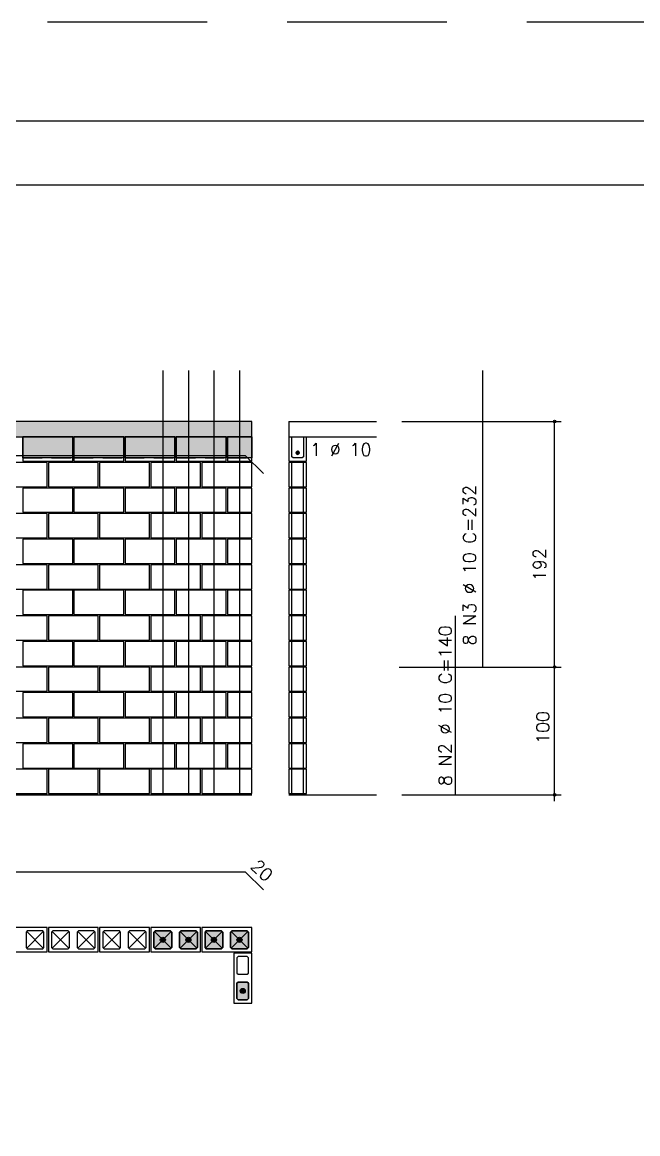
# Model space of a CAD drawing. Extents: x -1 to 122, y -1 to 61.
# Drawn here: x 36.34 to 45.97, y 43.66 to 61.05 of the extents above; entities that cross this region are included whole.
import ezdxf

# ---------------------------------------------------------------- set-up
doc = ezdxf.new("R2010")
doc.units = 0
doc.header["$MEASUREMENT"] = 0
doc.linetypes.add('ESTILO_TQS_0001', pattern=[0.45, 0.3, -0.15])
doc.linetypes.add('HIDDEN', pattern=[0.375, 0.25, -0.125])
doc.layers.get('0').update_dxf_attribs({"linetype": 'CONTINUOUS'})
doc.layers.get('Defpoints').update_dxf_attribs({"linetype": 'CONTINUOUS'})
for name, color, linetype in [('ARQ_FOLHA', 7, 'CONTINUOUS'), ('PENA_01', 1, 'CONTINUOUS'), ('PENA_02', 2, 'CONTINUOUS'), ('PENA_03', 3, 'CONTINUOUS'), ('PENA_05', 5, 'CONTINUOUS'), ('PENA_09', 254, 'CONTINUOUS'), ('PENA_11', 252, 'CONTINUOUS')]:
    doc.layers.add(name, color=color, linetype=linetype)
doc.styles.get("Standard").update_dxf_attribs({"font": 'ROMANS.SHX'})

# ---------------------------------------------------------------- blocks, each defined once
blk = doc.blocks.new('FOLHA A1+1 - 1102 X 594')
at = {"layer": 'ARQ_FOLHA', "color": 1}
for points in [[(-1189, 0), (0, 0), (0, 594), (-1189, 594)], [(-1164, 10), (-10, 10), (-10, 584), (-1164, 584)]]:
    blk.add_lwpolyline(points, close=True, dxfattribs=at)
at = {"layer": 'Defpoints', "color": 8, "linetype": 'HIDDEN', "ltscale": 100}
blk.add_lwpolyline([(-1208.5, 609.5), (-1208.5, -15.5), (19.5, -15.5), (19.5, 609.5)], close=True, dxfattribs=at)

msp = doc.modelspace()

# ---------------------------------------------------------------- linework, layer by layer
at = {"layer": 'PENA_01', "linetype": 'Continuous'}
for p, q in [((36.671, 46.826), (36.411, 46.566)), ((36.411, 46.826), (36.671, 46.566)), ((36.811, 46.826), (37.071, 46.566)), ((37.071, 46.826), (36.811, 46.566)), ((37.471, 46.826), (37.211, 46.566)), ((37.211, 46.826), (37.471, 46.566)), ((37.611, 46.826), (37.871, 46.566)), ((37.871, 46.826), (37.611, 46.566)), ((38.271, 46.826), (38.011, 46.566)), ((38.011, 46.826), (38.271, 46.566)), ((38.411, 46.826), (38.671, 46.566)), ((38.671, 46.826), (38.411, 46.566)), ((39.071, 46.826), (38.811, 46.566)), ((38.811, 46.826), (39.071, 46.566)), ((39.211, 46.826), (39.471, 46.566)), ((39.471, 46.826), (39.211, 46.566)), ((39.871, 46.826), (39.611, 46.566)), ((39.611, 46.826), (39.871, 46.566))]:
    msp.add_line(p, q, dxfattribs=at)
for points in [[(39.721, 46.436), (39.701, 46.416), (39.701, 46.176), (39.721, 46.156), (39.861, 46.156), (39.881, 46.176), (39.881, 46.416), (39.861, 46.436), (39.721, 46.436)], [(39.721, 46.036), (39.701, 46.016), (39.701, 45.776), (39.721, 45.756), (39.861, 45.756), (39.881, 45.776), (39.881, 46.016), (39.861, 46.036), (39.721, 46.036)]]:
    msp.add_lwpolyline(points, dxfattribs=at)
at = {"layer": 'PENA_02', "linetype": 'ESTILO_TQS_0001'}
for p, q in [((36.351, 54.233), (37.131, 54.233)), ((37.151, 54.233), (37.931, 54.233)), ((37.951, 54.233), (38.731, 54.233)), ((38.751, 54.233), (39.531, 54.233)), ((39.551, 54.233), (39.931, 54.233))]:
    msp.add_line(p, q, dxfattribs=at)
at = {"layer": 'PENA_02', "linetype": 'Continuous'}
msp.add_line((30.251, 48.963), (39.931, 48.963), dxfattribs=at)
for points in [[(30.25, 54.563), (39.931, 54.563), (39.931, 54.803), (30.25, 54.803), (30.25, 54.563)], [(36.351, 54.183), (37.131, 54.183), (37.131, 54.563), (36.351, 54.563), (36.351, 54.183)], [(37.151, 54.183), (37.931, 54.183), (37.931, 54.563), (37.151, 54.563), (37.151, 54.183)], [(37.951, 54.183), (38.731, 54.183), (38.731, 54.563), (37.951, 54.563), (37.951, 54.183)], [(38.751, 54.183), (39.531, 54.183), (39.531, 54.563), (38.751, 54.563), (38.751, 54.183)], [(39.551, 54.183), (39.931, 54.183), (39.931, 54.563), (39.551, 54.563), (39.551, 54.183)], [(35.951, 53.783), (36.731, 53.783), (36.731, 54.163), (35.951, 54.163), (35.951, 53.783)], [(36.751, 53.783), (37.531, 53.783), (37.531, 54.163), (36.751, 54.163), (36.751, 53.783)], [(37.551, 53.783), (38.331, 53.783), (38.331, 54.163), (37.551, 54.163), (37.551, 53.783)], [(38.351, 53.783), (39.131, 53.783), (39.131, 54.163), (38.351, 54.163), (38.351, 53.783)], [(39.151, 53.783), (39.931, 53.783), (39.931, 54.163), (39.151, 54.163), (39.151, 53.783)], [(36.351, 53.383), (37.131, 53.383), (37.131, 53.763), (36.351, 53.763), (36.351, 53.383)], [(37.151, 53.383), (37.931, 53.383), (37.931, 53.763), (37.151, 53.763), (37.151, 53.383)], [(37.951, 53.383), (38.731, 53.383), (38.731, 53.763), (37.951, 53.763), (37.951, 53.383)], [(38.751, 53.383), (39.531, 53.383), (39.531, 53.763), (38.751, 53.763), (38.751, 53.383)], [(39.551, 53.383), (39.931, 53.383), (39.931, 53.763), (39.551, 53.763), (39.551, 53.383)], [(35.951, 52.983), (36.731, 52.983), (36.731, 53.363), (35.951, 53.363), (35.951, 52.983)], [(36.751, 52.983), (37.531, 52.983), (37.531, 53.363), (36.751, 53.363), (36.751, 52.983)], [(37.551, 52.983), (38.331, 52.983), (38.331, 53.363), (37.551, 53.363), (37.551, 52.983)], [(38.351, 52.983), (39.131, 52.983), (39.131, 53.363), (38.351, 53.363), (38.351, 52.983)], [(39.151, 52.983), (39.931, 52.983), (39.931, 53.363), (39.151, 53.363), (39.151, 52.983)], [(36.351, 52.583), (37.131, 52.583), (37.131, 52.963), (36.351, 52.963), (36.351, 52.583)], [(37.151, 52.583), (37.931, 52.583), (37.931, 52.963), (37.151, 52.963), (37.151, 52.583)], [(37.951, 52.583), (38.731, 52.583), (38.731, 52.963), (37.951, 52.963), (37.951, 52.583)], [(38.751, 52.583), (39.531, 52.583), (39.531, 52.963), (38.751, 52.963), (38.751, 52.583)], [(39.551, 52.583), (39.931, 52.583), (39.931, 52.963), (39.551, 52.963), (39.551, 52.583)], [(35.951, 52.183), (36.731, 52.183), (36.731, 52.563), (35.951, 52.563), (35.951, 52.183)], [(36.751, 52.183), (37.531, 52.183), (37.531, 52.563), (36.751, 52.563), (36.751, 52.183)], [(37.551, 52.183), (38.331, 52.183), (38.331, 52.563), (37.551, 52.563), (37.551, 52.183)], [(38.351, 52.183), (39.131, 52.183), (39.131, 52.563), (38.351, 52.563), (38.351, 52.183)], [(39.151, 52.183), (39.931, 52.183), (39.931, 52.563), (39.151, 52.563), (39.151, 52.183)], [(36.351, 51.783), (37.131, 51.783), (37.131, 52.163), (36.351, 52.163), (36.351, 51.783)], [(37.151, 51.783), (37.931, 51.783), (37.931, 52.163), (37.151, 52.163), (37.151, 51.783)], [(37.951, 51.783), (38.731, 51.783), (38.731, 52.163), (37.951, 52.163), (37.951, 51.783)], [(38.751, 51.783), (39.531, 51.783), (39.531, 52.163), (38.751, 52.163), (38.751, 51.783)], [(39.551, 51.783), (39.931, 51.783), (39.931, 52.163), (39.551, 52.163), (39.551, 51.783)], [(35.951, 51.383), (36.731, 51.383), (36.731, 51.763), (35.951, 51.763), (35.951, 51.383)], [(36.751, 51.383), (37.531, 51.383), (37.531, 51.763), (36.751, 51.763), (36.751, 51.383)], [(37.551, 51.383), (38.331, 51.383), (38.331, 51.763), (37.551, 51.763), (37.551, 51.383)], [(38.351, 51.383), (39.131, 51.383), (39.131, 51.763), (38.351, 51.763), (38.351, 51.383)], [(39.151, 51.383), (39.931, 51.383), (39.931, 51.763), (39.151, 51.763), (39.151, 51.383)], [(36.351, 50.983), (37.131, 50.983), (37.131, 51.363), (36.351, 51.363), (36.351, 50.983)], [(37.151, 50.983), (37.931, 50.983), (37.931, 51.363), (37.151, 51.363), (37.151, 50.983)], [(37.951, 50.983), (38.731, 50.983), (38.731, 51.363), (37.951, 51.363), (37.951, 50.983)], [(38.751, 50.983), (39.531, 50.983), (39.531, 51.363), (38.751, 51.363), (38.751, 50.983)], [(39.551, 50.983), (39.931, 50.983), (39.931, 51.363), (39.551, 51.363), (39.551, 50.983)], [(35.951, 50.583), (36.731, 50.583), (36.731, 50.963), (35.951, 50.963), (35.951, 50.583)], [(36.751, 50.583), (37.531, 50.583), (37.531, 50.963), (36.751, 50.963), (36.751, 50.583)], [(37.551, 50.583), (38.331, 50.583), (38.331, 50.963), (37.551, 50.963), (37.551, 50.583)], [(38.351, 50.583), (39.131, 50.583), (39.131, 50.963), (38.351, 50.963), (38.351, 50.583)], [(39.151, 50.583), (39.931, 50.583), (39.931, 50.963), (39.151, 50.963), (39.151, 50.583)], [(36.351, 50.183), (37.131, 50.183), (37.131, 50.563), (36.351, 50.563), (36.351, 50.183)], [(37.151, 50.183), (37.931, 50.183), (37.931, 50.563), (37.151, 50.563), (37.151, 50.183)], [(37.951, 50.183), (38.731, 50.183), (38.731, 50.563), (37.951, 50.563), (37.951, 50.183)], [(38.751, 50.183), (39.531, 50.183), (39.531, 50.563), (38.751, 50.563), (38.751, 50.183)], [(39.551, 50.183), (39.931, 50.183), (39.931, 50.563), (39.551, 50.563), (39.551, 50.183)], [(35.951, 49.783), (36.731, 49.783), (36.731, 50.163), (35.951, 50.163), (35.951, 49.783)], [(36.751, 49.783), (37.531, 49.783), (37.531, 50.163), (36.751, 50.163), (36.751, 49.783)], [(37.551, 49.783), (38.331, 49.783), (38.331, 50.163), (37.551, 50.163), (37.551, 49.783)], [(38.351, 49.783), (39.131, 49.783), (39.131, 50.163), (38.351, 50.163), (38.351, 49.783)], [(39.151, 49.783), (39.931, 49.783), (39.931, 50.163), (39.151, 50.163), (39.151, 49.783)], [(36.351, 49.383), (37.131, 49.383), (37.131, 49.763), (36.351, 49.763), (36.351, 49.383)], [(37.151, 49.383), (37.931, 49.383), (37.931, 49.763), (37.151, 49.763), (37.151, 49.383)], [(37.951, 49.383), (38.731, 49.383), (38.731, 49.763), (37.951, 49.763), (37.951, 49.383)], [(38.751, 49.383), (39.531, 49.383), (39.531, 49.763), (38.751, 49.763), (38.751, 49.383)], [(39.551, 49.383), (39.931, 49.383), (39.931, 49.763), (39.551, 49.763), (39.551, 49.383)], [(35.951, 48.983), (36.731, 48.983), (36.731, 49.363), (35.951, 49.363), (35.951, 48.983)], [(36.751, 48.983), (37.531, 48.983), (37.531, 49.363), (36.751, 49.363), (36.751, 48.983)], [(37.551, 48.983), (38.331, 48.983), (38.331, 49.363), (37.551, 49.363), (37.551, 48.983)], [(38.351, 48.983), (39.131, 48.983), (39.131, 49.363), (38.351, 49.363), (38.351, 48.983)], [(39.151, 48.983), (39.931, 48.983), (39.931, 49.363), (39.151, 49.363), (39.151, 48.983)], [(35.951, 46.506), (36.731, 46.506), (36.731, 46.886), (35.951, 46.886), (35.951, 46.506)], [(36.751, 46.506), (37.531, 46.506), (37.531, 46.886), (36.751, 46.886), (36.751, 46.506)], [(37.551, 46.506), (38.331, 46.506), (38.331, 46.886), (37.551, 46.886), (37.551, 46.506)], [(38.351, 46.506), (39.131, 46.506), (39.131, 46.886), (38.351, 46.886), (38.351, 46.506)], [(39.151, 46.506), (39.931, 46.506), (39.931, 46.886), (39.151, 46.886), (39.151, 46.506)], [(39.651, 46.486), (39.651, 45.706), (39.931, 45.706), (39.931, 46.486), (39.651, 46.486)]]:
    msp.add_lwpolyline(points, dxfattribs=at)
at = {"layer": 'PENA_02', "linetype": 'ESTILO_TQS_0001'}
for points in [[(36.401, 46.576), (36.421, 46.556), (36.661, 46.556), (36.681, 46.576), (36.681, 46.816), (36.661, 46.836), (36.421, 46.836), (36.401, 46.816), (36.401, 46.576)], [(36.801, 46.576), (36.821, 46.556), (37.061, 46.556), (37.081, 46.576), (37.081, 46.816), (37.061, 46.836), (36.821, 46.836), (36.801, 46.816), (36.801, 46.576)], [(37.201, 46.576), (37.221, 46.556), (37.461, 46.556), (37.481, 46.576), (37.481, 46.816), (37.461, 46.836), (37.221, 46.836), (37.201, 46.816), (37.201, 46.576)], [(37.601, 46.576), (37.621, 46.556), (37.861, 46.556), (37.881, 46.576), (37.881, 46.816), (37.861, 46.836), (37.621, 46.836), (37.601, 46.816), (37.601, 46.576)], [(38.001, 46.576), (38.021, 46.556), (38.261, 46.556), (38.281, 46.576), (38.281, 46.816), (38.261, 46.836), (38.021, 46.836), (38.001, 46.816), (38.001, 46.576)], [(38.401, 46.576), (38.421, 46.556), (38.661, 46.556), (38.681, 46.576), (38.681, 46.816), (38.661, 46.836), (38.421, 46.836), (38.401, 46.816), (38.401, 46.576)], [(38.801, 46.576), (38.821, 46.556), (39.061, 46.556), (39.081, 46.576), (39.081, 46.816), (39.061, 46.836), (38.821, 46.836), (38.801, 46.816), (38.801, 46.576)], [(39.201, 46.576), (39.221, 46.556), (39.461, 46.556), (39.481, 46.576), (39.481, 46.816), (39.461, 46.836), (39.221, 46.836), (39.201, 46.816), (39.201, 46.576)], [(39.601, 46.576), (39.621, 46.556), (39.861, 46.556), (39.881, 46.576), (39.881, 46.816), (39.861, 46.836), (39.621, 46.836), (39.601, 46.816), (39.601, 46.576)]]:
    msp.add_lwpolyline(points, dxfattribs=at)
at = {"layer": 'PENA_02', "linetype": 'Continuous'}
for centre, radius in [((44.671, 54.803), 0.02), ((44.671, 54.803), 0.01), ((44.671, 50.963), 0.02), ((44.671, 50.963), 0.01), ((44.671, 48.963), 0.02), ((44.671, 48.963), 0.01)]:
    msp.add_circle(centre, radius, dxfattribs=at)
at = {"layer": 'PENA_03', "linetype": 'Continuous'}
for p, q in [((40.511, 54.803), (40.511, 54.183)), ((40.511, 54.803), (41.882, 54.803)), ((42.282, 54.803), (44.771, 54.803)), ((44.671, 48.863), (44.671, 54.803)), ((40.511, 54.563), (41.882, 54.563)), ((40.561, 53.783), (40.561, 54.163)), ((40.741, 53.783), (40.741, 54.163)), ((40.561, 53.383), (40.561, 53.763)), ((40.741, 53.383), (40.741, 53.763)), ((40.561, 52.983), (40.561, 53.363)), ((40.741, 52.983), (40.741, 53.363)), ((40.561, 52.583), (40.561, 52.963)), ((40.741, 52.583), (40.741, 52.963)), ((40.561, 52.183), (40.561, 52.563)), ((40.741, 52.183), (40.741, 52.563)), ((40.561, 51.783), (40.561, 52.163)), ((40.741, 51.783), (40.741, 52.163)), ((40.561, 51.383), (40.561, 51.763)), ((40.741, 51.383), (40.741, 51.763)), ((40.561, 50.983), (40.561, 51.363)), ((40.741, 50.983), (40.741, 51.363)), ((40.561, 50.583), (40.561, 50.963)), ((40.741, 50.583), (40.741, 50.963)), ((42.24, 50.963), (44.771, 50.963)), ((40.561, 50.183), (40.561, 50.563)), ((40.741, 50.183), (40.741, 50.563)), ((40.561, 49.783), (40.561, 50.163)), ((40.741, 49.783), (40.741, 50.163)), ((40.561, 49.383), (40.561, 49.763)), ((40.741, 49.383), (40.741, 49.763)), ((40.561, 48.983), (40.561, 49.363)), ((40.741, 48.983), (40.741, 49.363)), ((40.511, 48.963), (41.882, 48.963)), ((42.282, 48.963), (44.771, 48.963))]:
    msp.add_line(p, q, dxfattribs=at)
for points in [[(40.511, 54.183), (40.791, 54.183), (40.791, 54.563)], [(40.741, 54.563), (40.741, 54.253), (40.721, 54.233), (40.581, 54.233), (40.561, 54.253), (40.561, 54.563)], [(40.676, 54.314), (40.674, 54.325), (40.667, 54.333), (40.658, 54.338), (40.648, 54.339), (40.638, 54.336), (40.63, 54.329), (40.626, 54.32), (40.626, 54.309), (40.63, 54.3), (40.638, 54.293), (40.648, 54.289), (40.658, 54.291), (40.667, 54.296), (40.674, 54.304), (40.676, 54.314)], [(40.511, 53.783), (40.791, 53.783), (40.791, 54.163), (40.511, 54.163), (40.511, 53.783)], [(40.511, 53.383), (40.791, 53.383), (40.791, 53.763), (40.511, 53.763), (40.511, 53.383)], [(40.511, 52.983), (40.791, 52.983), (40.791, 53.363), (40.511, 53.363), (40.511, 52.983)], [(40.511, 52.583), (40.791, 52.583), (40.791, 52.963), (40.511, 52.963), (40.511, 52.583)], [(40.511, 52.183), (40.791, 52.183), (40.791, 52.563), (40.511, 52.563), (40.511, 52.183)], [(40.511, 51.783), (40.791, 51.783), (40.791, 52.163), (40.511, 52.163), (40.511, 51.783)], [(40.511, 51.383), (40.791, 51.383), (40.791, 51.763), (40.511, 51.763), (40.511, 51.383)], [(40.511, 50.983), (40.791, 50.983), (40.791, 51.363), (40.511, 51.363), (40.511, 50.983)], [(40.511, 50.583), (40.791, 50.583), (40.791, 50.963), (40.511, 50.963), (40.511, 50.583)], [(40.511, 50.183), (40.791, 50.183), (40.791, 50.563), (40.511, 50.563), (40.511, 50.183)], [(40.511, 49.783), (40.791, 49.783), (40.791, 50.163), (40.511, 50.163), (40.511, 49.783)], [(40.511, 49.383), (40.791, 49.383), (40.791, 49.763), (40.511, 49.763), (40.511, 49.383)], [(40.511, 48.983), (40.791, 48.983), (40.791, 49.363), (40.511, 49.363), (40.511, 48.983)], [(38.661, 46.836), (38.681, 46.816), (38.681, 46.576), (38.661, 46.556), (38.421, 46.556), (38.401, 46.576), (38.401, 46.816), (38.421, 46.836), (38.661, 46.836)], [(39.061, 46.836), (39.081, 46.816), (39.081, 46.576), (39.061, 46.556), (38.821, 46.556), (38.801, 46.576), (38.801, 46.816), (38.821, 46.836), (39.061, 46.836)], [(39.461, 46.836), (39.481, 46.816), (39.481, 46.576), (39.461, 46.556), (39.221, 46.556), (39.201, 46.576), (39.201, 46.816), (39.221, 46.836), (39.461, 46.836)], [(39.861, 46.836), (39.881, 46.816), (39.881, 46.576), (39.861, 46.556), (39.621, 46.556), (39.601, 46.576), (39.601, 46.816), (39.621, 46.836), (39.861, 46.836)], [(39.861, 46.036), (39.881, 46.016), (39.881, 45.776), (39.861, 45.756), (39.721, 45.756), (39.701, 45.776), (39.701, 46.016), (39.721, 46.036), (39.861, 46.036)]]:
    msp.add_lwpolyline(points, dxfattribs=at)
for centre, radius in [((40.651, 54.314), 0.025), ((38.541, 46.696), 0.04), ((38.941, 46.696), 0.04), ((39.341, 46.696), 0.04), ((39.741, 46.696), 0.04), ((39.791, 45.896), 0.04)]:
    msp.add_circle(centre, radius, dxfattribs=at)
for points in [[(40.676, 54.314), (40.63, 54.329), (40.626, 54.32)], [(40.676, 54.314), (40.626, 54.32), (40.626, 54.309)], [(40.676, 54.314), (40.626, 54.309), (40.63, 54.3)], [(40.676, 54.314), (40.638, 54.336), (40.627, 54.323)], [(40.676, 54.314), (40.627, 54.323), (40.627, 54.306)], [(40.676, 54.314), (40.627, 54.306), (40.638, 54.293)], [(40.676, 54.314), (40.638, 54.336), (40.63, 54.329)], [(40.676, 54.314), (40.63, 54.3), (40.638, 54.293)], [(40.676, 54.314), (40.655, 54.339), (40.638, 54.336)], [(40.676, 54.314), (40.648, 54.339), (40.638, 54.336)], [(40.676, 54.314), (40.638, 54.293), (40.655, 54.29)], [(40.676, 54.314), (40.638, 54.293), (40.648, 54.289)], [(40.676, 54.314), (40.658, 54.338), (40.648, 54.339)], [(40.676, 54.314), (40.648, 54.289), (40.658, 54.291)], [(40.676, 54.314), (40.67, 54.33), (40.655, 54.339)], [(40.676, 54.314), (40.655, 54.29), (40.67, 54.298)], [(40.676, 54.314), (40.667, 54.333), (40.658, 54.338)], [(40.676, 54.314), (40.658, 54.291), (40.667, 54.296)], [(40.676, 54.314), (40.674, 54.325), (40.667, 54.333)], [(40.676, 54.314), (40.667, 54.296), (40.674, 54.304)], [(40.676, 54.314), (40.67, 54.298), (40.676, 54.314)], [(40.676, 54.314), (40.674, 54.304), (40.676, 54.314)], [(38.581, 46.696), (38.521, 46.731), (38.504, 46.71)], [(38.581, 46.696), (38.504, 46.71), (38.504, 46.682)], [(38.581, 46.696), (38.504, 46.682), (38.521, 46.661)], [(38.581, 46.696), (38.548, 46.735), (38.521, 46.731)], [(38.581, 46.696), (38.521, 46.661), (38.548, 46.657)], [(38.581, 46.696), (38.572, 46.722), (38.548, 46.735)], [(38.581, 46.696), (38.548, 46.657), (38.572, 46.67)], [(38.581, 46.696), (38.572, 46.67), (38.581, 46.696)], [(38.981, 46.696), (38.921, 46.731), (38.904, 46.71)], [(38.981, 46.696), (38.904, 46.71), (38.904, 46.682)], [(38.981, 46.696), (38.904, 46.682), (38.921, 46.661)], [(38.981, 46.696), (38.948, 46.735), (38.921, 46.731)], [(38.981, 46.696), (38.921, 46.661), (38.948, 46.657)], [(38.981, 46.696), (38.972, 46.722), (38.948, 46.735)], [(38.981, 46.696), (38.948, 46.657), (38.972, 46.67)], [(38.981, 46.696), (38.972, 46.67), (38.981, 46.696)], [(39.381, 46.696), (39.321, 46.731), (39.304, 46.71)], [(39.381, 46.696), (39.304, 46.71), (39.304, 46.682)], [(39.381, 46.696), (39.304, 46.682), (39.321, 46.661)], [(39.381, 46.696), (39.348, 46.735), (39.321, 46.731)], [(39.381, 46.696), (39.321, 46.661), (39.348, 46.657)], [(39.381, 46.696), (39.372, 46.722), (39.348, 46.735)], [(39.381, 46.696), (39.348, 46.657), (39.372, 46.67)], [(39.381, 46.696), (39.372, 46.67), (39.381, 46.696)], [(39.781, 46.696), (39.721, 46.731), (39.704, 46.71)], [(39.781, 46.696), (39.704, 46.71), (39.704, 46.682)], [(39.781, 46.696), (39.704, 46.682), (39.721, 46.661)], [(39.781, 46.696), (39.748, 46.735), (39.721, 46.731)], [(39.781, 46.696), (39.721, 46.661), (39.748, 46.657)], [(39.781, 46.696), (39.772, 46.722), (39.748, 46.735)], [(39.781, 46.696), (39.748, 46.657), (39.772, 46.67)], [(39.781, 46.696), (39.772, 46.67), (39.781, 46.696)], [(39.831, 45.896), (39.771, 45.931), (39.754, 45.91)], [(39.831, 45.896), (39.754, 45.91), (39.754, 45.882)], [(39.831, 45.896), (39.798, 45.935), (39.771, 45.931)], [(39.831, 45.896), (39.822, 45.922), (39.798, 45.935)], [(39.831, 45.896), (39.754, 45.882), (39.771, 45.861)], [(39.831, 45.896), (39.771, 45.861), (39.798, 45.857)], [(39.831, 45.896), (39.798, 45.857), (39.822, 45.87)], [(39.831, 45.896), (39.822, 45.87), (39.831, 45.896)]]:
    msp.add_solid(points, dxfattribs=at)
at = {"layer": 'PENA_05', "linetype": 'Continuous'}
for p, q in [((43.547, 50.96), (43.547, 55.603)), ((30.351, 54.273), (39.831, 54.274)), ((39.831, 54.274), (40.114, 53.991)), ((43.121, 48.963), (43.121, 51.763)), ((30.351, 47.76), (39.831, 47.76)), ((39.831, 47.76), (40.114, 47.478))]:
    msp.add_line(p, q, dxfattribs=at)
for points in [[(38.541, 55.603), (38.541, 48.963)], [(38.541, 55.603), (38.541, 48.963)], [(38.941, 55.603), (38.941, 48.963)], [(39.341, 55.603), (39.341, 48.963)], [(39.741, 55.603), (39.741, 48.963)]]:
    msp.add_lwpolyline(points, dxfattribs=at)
at = {"layer": 'PENA_09', "linetype": 'Continuous'}
for points in [[(36.351, 54.233), (36.351, 54.563), (37.131, 54.563), (37.131, 54.233), (36.351, 54.233)], [(37.151, 54.233), (37.151, 54.563), (37.931, 54.563), (37.931, 54.233), (37.151, 54.233)], [(37.951, 54.233), (37.951, 54.563), (38.731, 54.563), (38.731, 54.233), (37.951, 54.233)], [(38.751, 54.233), (38.751, 54.563), (39.531, 54.563), (39.531, 54.233), (38.751, 54.233)], [(39.551, 54.233), (39.551, 54.563), (39.931, 54.563), (39.931, 54.233), (39.551, 54.233)]]:
    msp.add_lwpolyline(points, dxfattribs=at)
for points in [[(36.351, 54.233), (36.351, 54.563), (37.131, 54.563)], [(36.351, 54.233), (37.131, 54.563), (37.131, 54.233)], [(37.151, 54.233), (37.151, 54.563), (37.931, 54.563)], [(37.151, 54.233), (37.931, 54.563), (37.931, 54.233)], [(37.951, 54.233), (37.951, 54.563), (38.731, 54.563)], [(37.951, 54.233), (38.731, 54.563), (38.731, 54.233)], [(38.751, 54.233), (38.751, 54.563), (39.531, 54.563)], [(38.751, 54.233), (39.531, 54.563), (39.531, 54.233)], [(39.551, 54.233), (39.551, 54.563), (39.931, 54.563)], [(39.551, 54.233), (39.931, 54.563), (39.931, 54.233)], [(36.351, 54.233), (37.131, 54.233), (36.351, 54.233)], [(37.151, 54.233), (37.931, 54.233), (37.151, 54.233)], [(37.951, 54.233), (38.731, 54.233), (37.951, 54.233)], [(38.751, 54.233), (39.531, 54.233), (38.751, 54.233)], [(39.551, 54.233), (39.931, 54.233), (39.551, 54.233)]]:
    msp.add_solid(points, dxfattribs=at)
at = {"layer": 'PENA_11', "linetype": 'Continuous'}
for points in [[(30.25, 54.563), (39.931, 54.563), (39.931, 54.803)], [(30.25, 54.563), (39.931, 54.803), (30.25, 54.803)], [(38.661, 46.836), (38.421, 46.556), (38.401, 46.576)], [(38.661, 46.836), (38.401, 46.576), (38.401, 46.816)], [(38.661, 46.836), (38.401, 46.816), (38.421, 46.836)], [(38.661, 46.836), (38.661, 46.556), (38.421, 46.556)], [(38.661, 46.836), (38.421, 46.836), (38.661, 46.836)], [(38.661, 46.836), (38.681, 46.816), (38.681, 46.576)], [(38.661, 46.836), (38.681, 46.576), (38.661, 46.556)], [(39.061, 46.836), (38.821, 46.556), (38.801, 46.576)], [(39.061, 46.836), (38.801, 46.576), (38.801, 46.816)], [(39.061, 46.836), (38.801, 46.816), (38.821, 46.836)], [(39.061, 46.836), (39.061, 46.556), (38.821, 46.556)], [(39.061, 46.836), (38.821, 46.836), (39.061, 46.836)], [(39.061, 46.836), (39.081, 46.816), (39.081, 46.576)], [(39.061, 46.836), (39.081, 46.576), (39.061, 46.556)], [(39.461, 46.836), (39.221, 46.556), (39.201, 46.576)], [(39.461, 46.836), (39.201, 46.576), (39.201, 46.816)], [(39.461, 46.836), (39.201, 46.816), (39.221, 46.836)], [(39.461, 46.836), (39.461, 46.556), (39.221, 46.556)], [(39.461, 46.836), (39.221, 46.836), (39.461, 46.836)], [(39.461, 46.836), (39.481, 46.816), (39.481, 46.576)], [(39.461, 46.836), (39.481, 46.576), (39.461, 46.556)], [(39.861, 46.836), (39.621, 46.556), (39.601, 46.576)], [(39.861, 46.836), (39.601, 46.576), (39.601, 46.816)], [(39.861, 46.836), (39.601, 46.816), (39.621, 46.836)], [(39.861, 46.836), (39.861, 46.556), (39.621, 46.556)], [(39.861, 46.836), (39.621, 46.836), (39.861, 46.836)], [(39.861, 46.836), (39.881, 46.816), (39.881, 46.576)], [(39.861, 46.836), (39.881, 46.576), (39.861, 46.556)], [(39.861, 46.036), (39.721, 45.756), (39.701, 45.776)], [(39.861, 46.036), (39.701, 45.776), (39.701, 46.016)], [(39.861, 46.036), (39.701, 46.016), (39.721, 46.036)], [(39.861, 46.036), (39.861, 45.756), (39.721, 45.756)], [(39.861, 46.036), (39.721, 46.036), (39.861, 46.036)], [(39.861, 46.036), (39.881, 46.016), (39.881, 45.776)], [(39.861, 46.036), (39.881, 45.776), (39.861, 45.756)]]:
    msp.add_solid(points, dxfattribs=at)

# ---------------------------------------------------------------- block references
at = {"xscale": 0.09999999999999938, "yscale": 0.09999999999999938, "zscale": 0.09999999999999938}
msp.add_blockref('FOLHA A1+1 - 1102 X 594', (119.786, 0.099), dxfattribs=at)

# ---------------------------------------------------------------- texts
at = {"layer": 'PENA_03', "linetype": 'Continuous'}
msp.add_text('1 %%c 10', height=0.2, dxfattribs=at).set_placement((40.846, 54.264))
for s, rotation, p in [('8 N3 %%c 10 C=232', 90, (43.44, 51.3)), ('192', 90, (44.536, 52.307)), ('8 N2 %%c 10 C=140', 90, (43.06, 49.102)), ('100', 90, (44.587, 49.76)), ('20', 315, (39.902, 47.831))]:
    msp.add_text(s, height=0.2, rotation=rotation, dxfattribs=at).set_placement(p)

doc.saveas('drawing.dxf')
